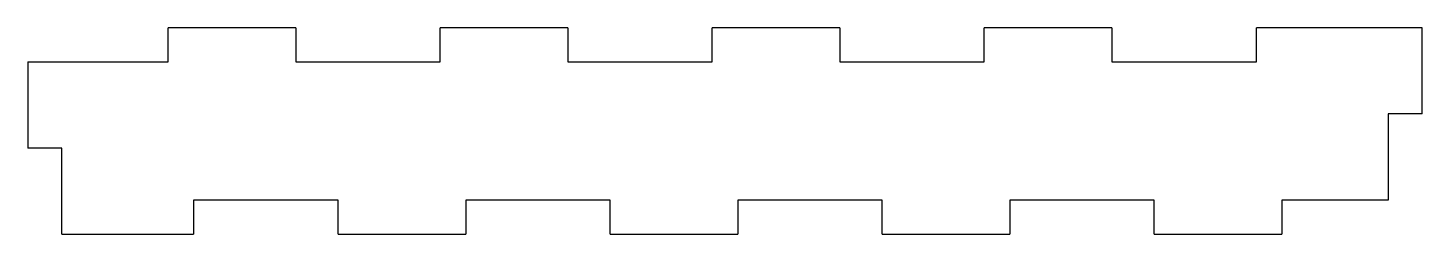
# Model space of a CAD drawing. Extents: x -41.1 to 40.9, y -6.1 to 6.1.
import ezdxf

# ---------------------------------------------------------------- set-up
doc = ezdxf.new("R2010")
doc.units = 0
doc.layers.get('0').update_dxf_attribs({"linetype": 'CONTINUOUS'})

msp = doc.modelspace()

# ---------------------------------------------------------------- linework, layer by layer
at = {"color": 7, "linetype": 'CONTINUOUS'}
for p, q in [((-25.3392, 6.055), (-32.8392, 6.055)), ((-32.8392, 4.055), (-32.8392, 6.055)), ((-25.3392, 6.055), (-25.3392, 4.055)), ((-9.3392, 6.055), (-16.8392, 6.055)), ((-16.8392, 4.055), (-16.8392, 6.055)), ((-9.3392, 6.055), (-9.3392, 4.055)), ((6.6608, 6.055), (-0.8392, 6.055)), ((-0.8392, 4.055), (-0.8392, 6.055)), ((6.6608, 6.055), (6.6608, 4.055)), ((22.6608, 6.055), (15.1608, 6.055)), ((15.1608, 4.055), (15.1608, 6.055)), ((22.6608, 6.055), (22.6608, 4.055)), ((40.9108, 6.055), (31.1608, 6.055)), ((31.1608, 4.055), (31.1608, 6.055)), ((40.9108, 1), (40.9108, 6.055)), ((-41.0892, 4.055), (-41.0892, -1)), ((-41.0892, 4.055), (-32.8392, 4.055)), ((-25.3392, 4.055), (-16.8392, 4.055)), ((-9.3392, 4.055), (-0.8392, 4.055)), ((6.6608, 4.055), (15.1608, 4.055)), ((22.6608, 4.055), (31.1608, 4.055)), ((38.9108, 1), (38.9108, -4.055)), ((40.9108, 1), (38.9108, 1)), ((-39.0892, -1), (-41.0892, -1)), ((-39.0892, -6.055), (-39.0892, -1)), ((-31.3392, -4.055), (-31.3392, -6.055)), ((-22.8392, -4.055), (-31.3392, -4.055)), ((-22.8392, -6.055), (-22.8392, -4.055)), ((-15.3392, -4.055), (-15.3392, -6.055)), ((-6.8392, -4.055), (-15.3392, -4.055)), ((-6.8392, -6.055), (-6.8392, -4.055)), ((0.6608, -4.055), (0.6608, -6.055)), ((9.1608, -4.055), (0.6608, -4.055)), ((9.1608, -6.055), (9.1608, -4.055)), ((16.6608, -4.055), (16.6608, -6.055)), ((25.1608, -4.055), (16.6608, -4.055)), ((25.1608, -6.055), (25.1608, -4.055)), ((32.6608, -4.055), (32.6608, -6.055)), ((38.9108, -4.055), (32.6608, -4.055)), ((-39.0892, -6.055), (-31.3392, -6.055)), ((-22.8392, -6.055), (-15.3392, -6.055)), ((-6.8392, -6.055), (0.6608, -6.055)), ((9.1608, -6.055), (16.6608, -6.055)), ((25.1608, -6.055), (32.6608, -6.055))]:
    msp.add_line(p, q, dxfattribs=at)

doc.saveas('drawing.dxf')
